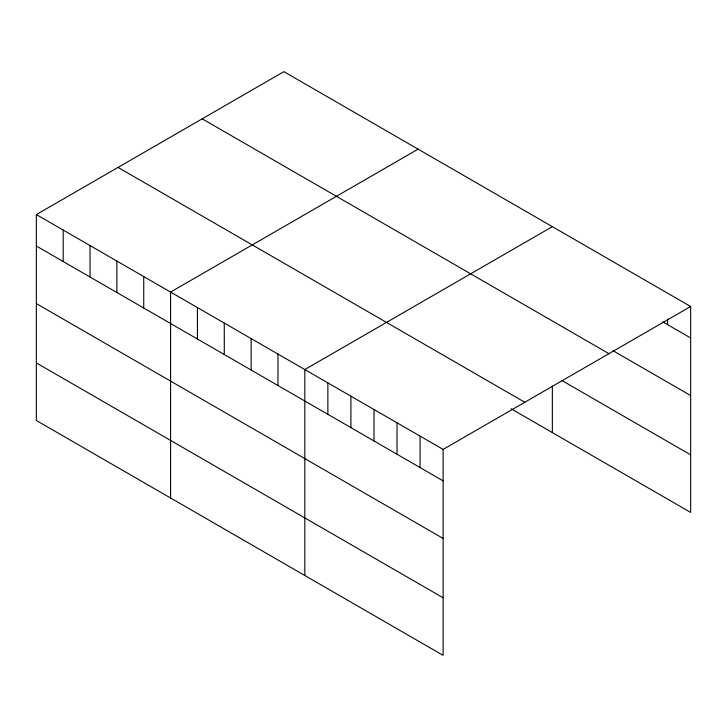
<?xml version="1.0" encoding="UTF-8"?>
<svg xmlns="http://www.w3.org/2000/svg" width="727" height="727" viewBox="0 0 727 727"><rect width="100%" height="100%" fill="white"/><g stroke="black" fill="none" stroke-linecap="round" stroke-linejoin="round"><path stroke-width="1.09" d="M36.35 214.574L443.116 449.413L443.116 655.345L36.35 420.497L36.35 214.574L283.884 71.655L690.65 306.503L690.65 512.426L511.117 408.783M418.116 149.153L170.581 292.072L170.581 497.995M552.347 226.66L304.813 369.57L304.813 575.493M443.116 449.413L690.65 306.503M662.797 321.87L690.65 337.955M612.852 350.614L690.65 395.533M202.197 118.819L608.962 353.667M561.953 380.548L690.65 454.848M118.038 167.41L524.803 402.258M36.35 246.026L443.116 480.865M36.35 303.595L443.116 538.443M36.35 362.918L443.116 597.767M667.604 319.026L667.604 324.642M552.347 386.073L552.347 432.583M420.07 436.109L420.07 467.561M397.015 422.796L397.015 454.248M373.969 409.492L373.969 440.944M350.914 396.188L350.914 427.63M327.868 382.875L327.868 414.326M277.968 354.067L277.968 385.519M251.124 338.573L251.124 370.016M224.279 323.07L224.279 354.522M197.426 307.566L197.426 339.018M143.737 276.569L143.737 308.021M116.893 261.075L116.893 292.518M90.039 245.572L90.039 277.023M63.194 230.068L63.194 261.52"/></g></svg>
